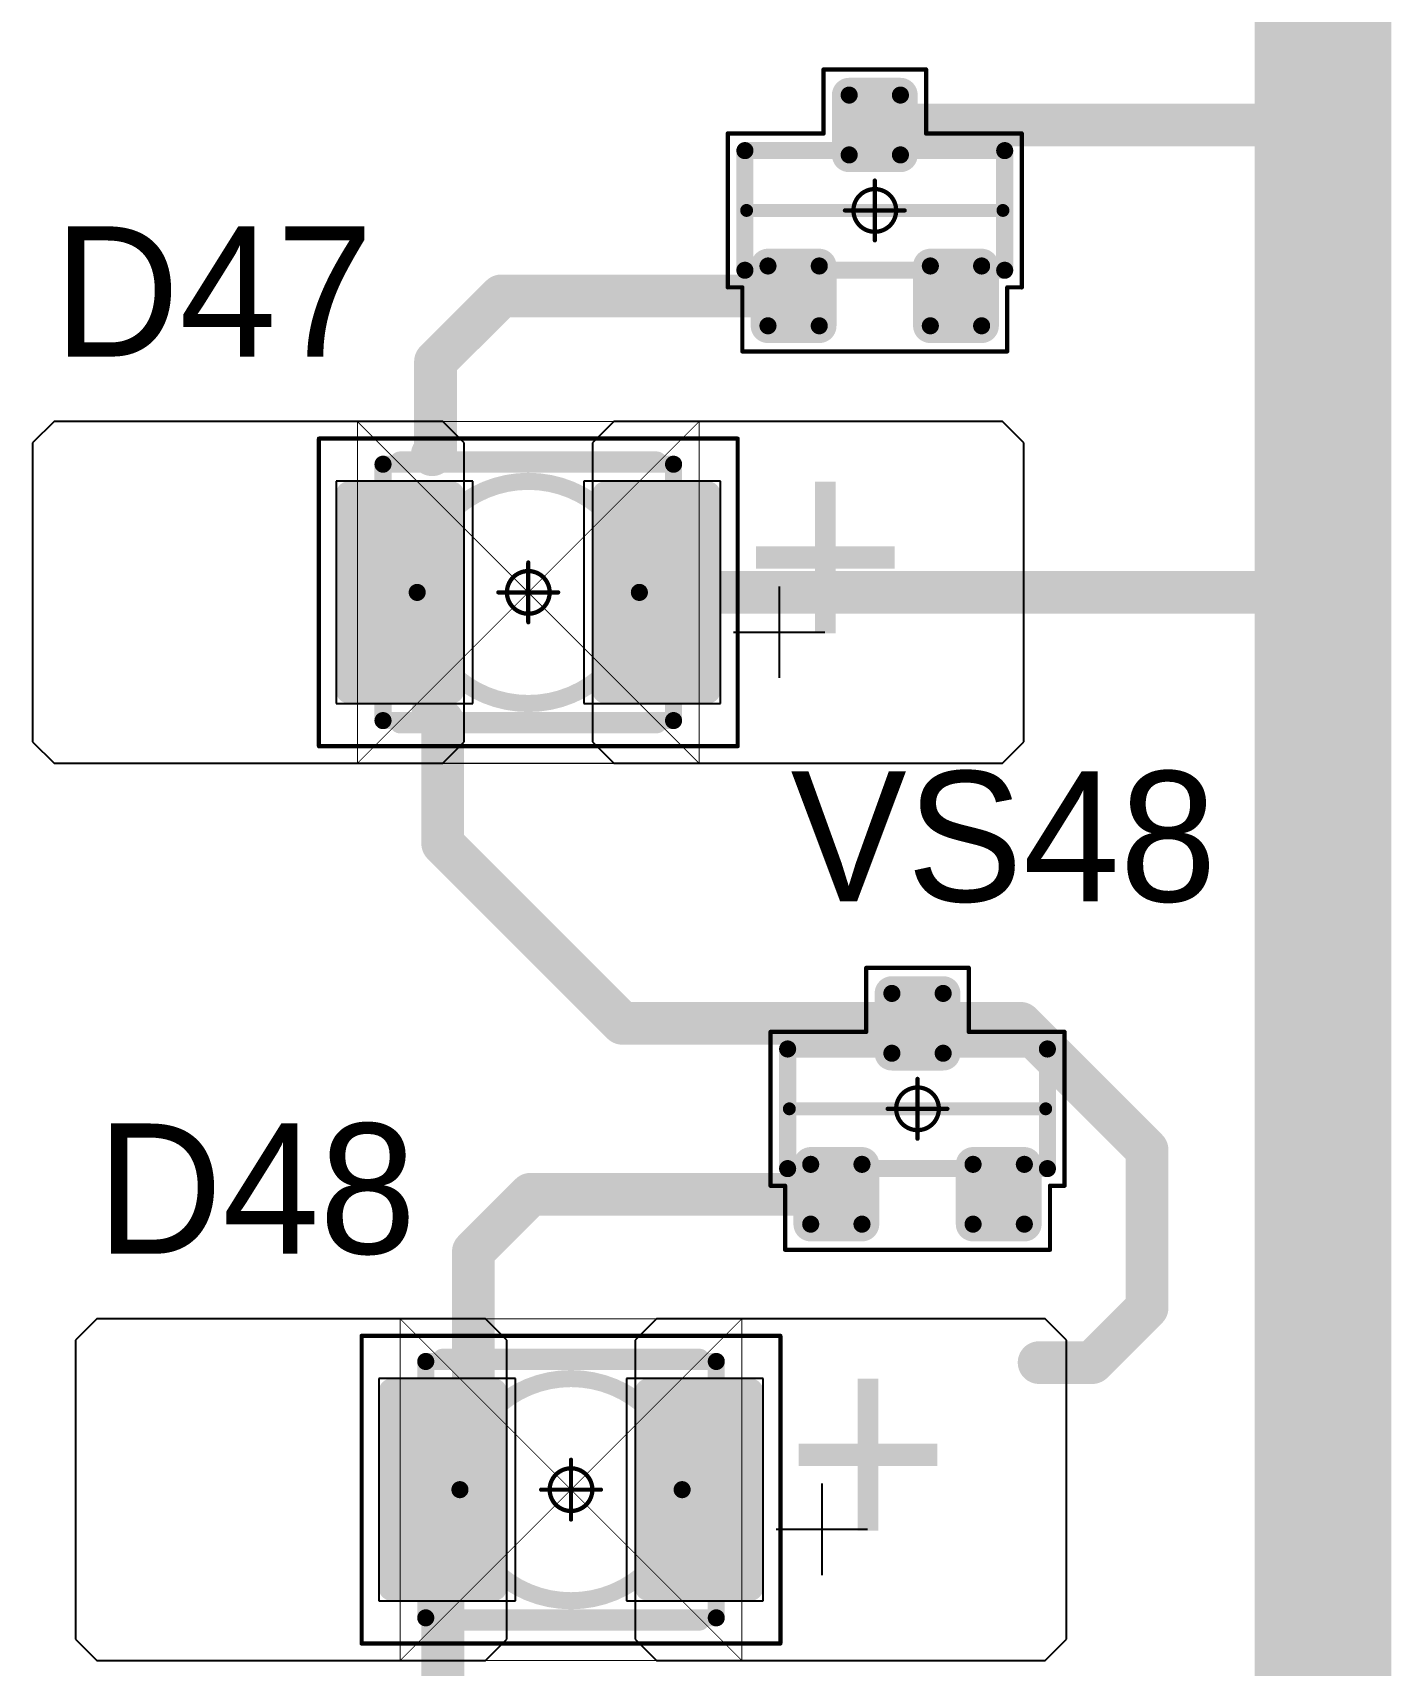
# Model space of a CAD drawing. Header units: millimetres. Extents: x 0 to 1769, y 431 to 1001.
# Drawn here: x 1520.64 to 1536.54, y 525.47 to 544.58 of the extents above; entities that cross this region are included whole.
import ezdxf

# ---------------------------------------------------------------- set-up
doc = ezdxf.new("R2010")
doc.units = ezdxf.units.MM
for name, color, linetype in [('Mechanical13', 56, 'Continuous'), ('Mechanical15', 56, 'Continuous'), ('Mechanical9', 56, 'Continuous'), ('TopLayer', 1, 'Continuous'), ('TopOverlay', 2, 'Continuous'), ('TopPaste', 8, 'Continuous'), ('TopSolder', 216, 'Continuous')]:
    doc.layers.add(name, color=color, linetype=linetype)

# ---------------------------------------------------------------- blocks, each defined once
blk = doc.blocks.new('SOT23_91')
at = {"layer": 'Mechanical13', "const_width": 0.2}
for points in [[(-0.7, 1.52), (-0.7, -1.52)], [(-0.7, 1.52), (0.7, 1.52)], [(0.7, 1.52), (0.7, -1.52)], [(-0.7, -1.52), (0.7, -1.52)]]:
    blk.add_lwpolyline(points, dxfattribs=at)
at = {"layer": 'Mechanical13', "const_width": 0.1}
for points in [[(-0.75, 1.52, 1), (-0.65, 1.52, 1)], [(-0.75, 1.52, 1), (-0.65, 1.52, 1)], [(0.65, 1.52, 1), (0.75, 1.52, 1)], [(0.65, 1.52, 1), (0.75, 1.52, 1)], [(-0.75, -1.52, 1), (-0.65, -1.52, 1)], [(-0.75, -1.52, 1), (-0.65, -1.52, 1)], [(0.65, -1.52, 1), (0.75, -1.52, 1)], [(0.65, -1.52, 1), (0.75, -1.52, 1)]]:
    blk.add_lwpolyline(points, format="xyb", close=True, dxfattribs=at)
at = {"layer": 'Mechanical15', "const_width": 0.05}
for points in [[(-0.9, 1.72), (0.9, 1.72)], [(-0.9, 1.72), (-0.9, 1.55)], [(0.9, 1.72), (0.9, 0.6)], [(-1.65, 1.55), (-0.9, 1.55)], [(-1.65, 1.55), (-1.65, -1.55)], [(0.9, 0.6), (1.65, 0.6)], [(1.65, 0.6), (1.65, -0.6)], [(0, 0.35), (0, -0.35)], [(-0.35, 0), (0.35, 0)], [(0.9, -0.6), (0.9, -1.72)], [(0.9, -0.6), (1.65, -0.6)], [(-1.65, -1.55), (-0.9, -1.55)], [(-0.9, -1.55), (-0.9, -1.72)], [(-0.9, -1.72), (0.9, -1.72)]]:
    blk.add_lwpolyline(points, dxfattribs=at)
at = {"layer": 'Mechanical15'}
for points, const_width in [([(-0.913, 1.72, 1), (-0.888, 1.72, 1)], 0.025), ([(-0.913, 1.72, 1), (-0.888, 1.72, 1)], 0.025), ([(0.888, 1.72, 1), (0.913, 1.72, 1)], 0.025), ([(0.888, 1.72, 1), (0.913, 1.72, 1)], 0.025), ([(-1.662, 1.55, 1), (-1.637, 1.55, 1)], 0.025), ([(-1.662, 1.55, 1), (-1.637, 1.55, 1)], 0.025), ([(-0.913, 1.55, 1), (-0.888, 1.55, 1)], 0.025), ([(-0.913, 1.55, 1), (-0.888, 1.55, 1)], 0.025), ([(0.888, 0.6, 1), (0.913, 0.6, 1)], 0.025), ([(0.888, 0.6, 1), (0.913, 0.6, 1)], 0.025), ([(1.637, 0.6, 1), (1.662, 0.6, 1)], 0.025), ([(1.637, 0.6, 1), (1.662, 0.6, 1)], 0.025), ([(0.25, 0, 1), (-0.25, 0, 1)], 0.05), ([(-0.012, 0.35, 1), (0.012, 0.35, 1)], 0.025), ([(-0.362, 0, 1), (-0.337, 0, 1)], 0.025), ([(-0.262, 0, 1), (-0.238, 0, 1)], 0.025), ([(0.238, 0, 1), (0.262, 0, 1)], 0.025), ([(0.337, 0, 1), (0.362, 0, 1)], 0.025), ([(-0.012, -0.35, 1), (0.012, -0.35, 1)], 0.025), ([(0.888, -0.6, 1), (0.913, -0.6, 1)], 0.025), ([(0.888, -0.6, 1), (0.913, -0.6, 1)], 0.025), ([(1.637, -0.6, 1), (1.662, -0.6, 1)], 0.025), ([(1.637, -0.6, 1), (1.662, -0.6, 1)], 0.025), ([(-1.662, -1.55, 1), (-1.637, -1.55, 1)], 0.025), ([(-1.662, -1.55, 1), (-1.637, -1.55, 1)], 0.025), ([(-0.913, -1.55, 1), (-0.888, -1.55, 1)], 0.025), ([(-0.913, -1.55, 1), (-0.888, -1.55, 1)], 0.025), ([(-0.913, -1.72, 1), (-0.888, -1.72, 1)], 0.025), ([(-0.913, -1.72, 1), (-0.888, -1.72, 1)], 0.025), ([(0.888, -1.72, 1), (0.913, -1.72, 1)], 0.025), ([(0.888, -1.72, 1), (0.913, -1.72, 1)], 0.025)]:
    blk.add_lwpolyline(points, format="xyb", close=True, dxfattribs=dict(at, const_width=const_width))
at = {"layer": 'TopLayer', "const_width": 0.1}
for points in [[(-1.4, 1.25, 1), (-1.3, 1.25, 1)], [(-0.7, 1.25, 1), (-0.6, 1.25, 1)], [(-1.4, 0.65, 1), (-1.3, 0.65, 1)], [(-0.7, 0.65, 1), (-0.6, 0.65, 1)], [(0.6, 0.3, 1), (0.7, 0.3, 1)], [(1.3, 0.3, 1), (1.4, 0.3, 1)], [(0.6, -0.3, 1), (0.7, -0.3, 1)], [(1.3, -0.3, 1), (1.4, -0.3, 1)], [(-1.4, -0.65, 1), (-1.3, -0.65, 1)], [(-0.7, -0.65, 1), (-0.6, -0.65, 1)], [(-1.4, -1.25, 1), (-1.3, -1.25, 1)], [(-0.7, -1.25, 1), (-0.6, -1.25, 1)]]:
    blk.add_lwpolyline(points, format="xyb", close=True, dxfattribs=at)
at = {"layer": 'TopLayer'}
for points in [[(-1.35, 1.35), (-1.35, 0.55), (-0.65, 1.35), (-0.65, 0.55)], [(-1.45, 1.25), (-1.45, 0.65), (-0.55, 1.25), (-0.55, 0.65)], [(0.65, 0.4), (0.65, -0.4), (1.35, 0.4), (1.35, -0.4)], [(0.55, 0.3), (0.55, -0.3), (1.45, 0.3), (1.45, -0.3)], [(-1.35, -0.55), (-1.35, -1.35), (-0.65, -0.55), (-0.65, -1.35)], [(-1.45, -0.65), (-1.45, -1.25), (-0.55, -0.65), (-0.55, -1.25)]]:
    blk.add_solid(points, dxfattribs=at)
at = {"layer": 'TopOverlay', "const_width": 0.15}
blk.add_lwpolyline([(0, 1.5), (0, -1.5)], dxfattribs=at)
at = {"layer": 'TopOverlay', "const_width": 0.075}
for points in [[(-0.038, 1.5, 1), (0.038, 1.5, 1)], [(-0.038, -1.5, 1), (0.038, -1.5, 1)]]:
    blk.add_lwpolyline(points, format="xyb", close=True, dxfattribs=at)
at = {"layer": 'TopPaste', "const_width": 0.075}
for points in [[(-1.387, 1.25, 1), (-1.313, 1.25, 1)], [(-0.687, 1.25, 1), (-0.613, 1.25, 1)], [(-1.387, 0.65, 1), (-1.313, 0.65, 1)], [(-0.687, 0.65, 1), (-0.613, 0.65, 1)], [(0.613, 0.3, 1), (0.687, 0.3, 1)], [(1.313, 0.3, 1), (1.387, 0.3, 1)], [(0.613, -0.3, 1), (0.687, -0.3, 1)], [(1.313, -0.3, 1), (1.387, -0.3, 1)], [(-1.387, -0.65, 1), (-1.313, -0.65, 1)], [(-0.687, -0.65, 1), (-0.613, -0.65, 1)], [(-1.387, -1.25, 1), (-1.313, -1.25, 1)], [(-0.687, -1.25, 1), (-0.613, -1.25, 1)]]:
    blk.add_lwpolyline(points, format="xyb", close=True, dxfattribs=at)
at = {"layer": 'TopPaste'}
for points in [[(-1.425, 1.25), (-1.425, 0.65), (-0.575, 1.25), (-0.575, 0.65)], [(-1.35, 1.325), (-1.35, 0.575), (-0.65, 1.325), (-0.65, 0.575)], [(0.575, 0.3), (0.575, -0.3), (1.425, 0.3), (1.425, -0.3)], [(0.65, 0.375), (0.65, -0.375), (1.35, 0.375), (1.35, -0.375)], [(-1.425, -0.65), (-1.425, -1.25), (-0.575, -0.65), (-0.575, -1.25)], [(-1.35, -0.575), (-1.35, -1.325), (-0.65, -0.575), (-0.65, -1.325)]]:
    blk.add_solid(points, dxfattribs=at)
at = {"layer": 'TopSolder', "const_width": 0.202}
for points in [[(-1.451, 1.25, 1), (-1.249, 1.25, 1)], [(-0.751, 1.25, 1), (-0.549, 1.25, 1)], [(-1.451, 0.65, 1), (-1.249, 0.65, 1)], [(-0.751, 0.65, 1), (-0.549, 0.65, 1)], [(0.549, 0.3, 1), (0.751, 0.3, 1)], [(1.249, 0.3, 1), (1.451, 0.3, 1)], [(0.549, -0.3, 1), (0.751, -0.3, 1)], [(1.249, -0.3, 1), (1.451, -0.3, 1)], [(-1.451, -0.65, 1), (-1.249, -0.65, 1)], [(-0.751, -0.65, 1), (-0.549, -0.65, 1)], [(-1.451, -1.25, 1), (-1.249, -1.25, 1)], [(-0.751, -1.25, 1), (-0.549, -1.25, 1)]]:
    blk.add_lwpolyline(points, format="xyb", close=True, dxfattribs=at)
at = {"layer": 'TopSolder'}
for points in [[(-1.35, 1.452), (-1.35, 0.448), (-0.65, 1.452), (-0.65, 0.448)], [(-1.552, 1.25), (-1.552, 0.65), (-0.448, 1.25), (-0.448, 0.65)], [(0.65, 0.502), (0.65, -0.502), (1.35, 0.502), (1.35, -0.502)], [(0.448, 0.3), (0.448, -0.3), (1.552, 0.3), (1.552, -0.3)], [(-1.35, -0.448), (-1.35, -1.452), (-0.65, -0.448), (-0.65, -1.452)], [(-1.552, -0.65), (-1.552, -1.25), (-0.448, -0.65), (-0.448, -1.25)]]:
    blk.add_solid(points, dxfattribs=at)
blk = doc.blocks.new('SOT23_92')
at = {"layer": 'Mechanical13', "const_width": 0.2}
for points in [[(-0.7, 1.52), (-0.7, -1.52)], [(-0.7, 1.52), (0.7, 1.52)], [(0.7, 1.52), (0.7, -1.52)], [(-0.7, -1.52), (0.7, -1.52)]]:
    blk.add_lwpolyline(points, dxfattribs=at)
at = {"layer": 'Mechanical13', "const_width": 0.1}
for points in [[(-0.75, 1.52, 1), (-0.65, 1.52, 1)], [(-0.75, 1.52, 1), (-0.65, 1.52, 1)], [(0.65, 1.52, 1), (0.75, 1.52, 1)], [(0.65, 1.52, 1), (0.75, 1.52, 1)], [(-0.75, -1.52, 1), (-0.65, -1.52, 1)], [(-0.75, -1.52, 1), (-0.65, -1.52, 1)], [(0.65, -1.52, 1), (0.75, -1.52, 1)], [(0.65, -1.52, 1), (0.75, -1.52, 1)]]:
    blk.add_lwpolyline(points, format="xyb", close=True, dxfattribs=at)
at = {"layer": 'Mechanical15', "const_width": 0.05}
for points in [[(-0.9, 1.72), (0.9, 1.72)], [(-0.9, 1.72), (-0.9, 1.55)], [(0.9, 1.72), (0.9, 0.6)], [(-1.65, 1.55), (-0.9, 1.55)], [(-1.65, 1.55), (-1.65, -1.55)], [(0.9, 0.6), (1.65, 0.6)], [(1.65, 0.6), (1.65, -0.6)], [(0, 0.35), (0, -0.35)], [(-0.35, 0), (0.35, 0)], [(0.9, -0.6), (0.9, -1.72)], [(0.9, -0.6), (1.65, -0.6)], [(-1.65, -1.55), (-0.9, -1.55)], [(-0.9, -1.55), (-0.9, -1.72)], [(-0.9, -1.72), (0.9, -1.72)]]:
    blk.add_lwpolyline(points, dxfattribs=at)
at = {"layer": 'Mechanical15'}
for points, const_width in [([(-0.913, 1.72, 1), (-0.888, 1.72, 1)], 0.025), ([(-0.913, 1.72, 1), (-0.888, 1.72, 1)], 0.025), ([(0.888, 1.72, 1), (0.913, 1.72, 1)], 0.025), ([(0.888, 1.72, 1), (0.913, 1.72, 1)], 0.025), ([(-1.662, 1.55, 1), (-1.637, 1.55, 1)], 0.025), ([(-1.662, 1.55, 1), (-1.637, 1.55, 1)], 0.025), ([(-0.913, 1.55, 1), (-0.888, 1.55, 1)], 0.025), ([(-0.913, 1.55, 1), (-0.888, 1.55, 1)], 0.025), ([(0.888, 0.6, 1), (0.913, 0.6, 1)], 0.025), ([(0.888, 0.6, 1), (0.913, 0.6, 1)], 0.025), ([(1.637, 0.6, 1), (1.662, 0.6, 1)], 0.025), ([(1.637, 0.6, 1), (1.662, 0.6, 1)], 0.025), ([(0.25, 0, 1), (-0.25, 0, 1)], 0.05), ([(-0.012, 0.35, 1), (0.012, 0.35, 1)], 0.025), ([(-0.362, 0, 1), (-0.337, 0, 1)], 0.025), ([(-0.262, 0, 1), (-0.238, 0, 1)], 0.025), ([(0.238, 0, 1), (0.262, 0, 1)], 0.025), ([(0.337, 0, 1), (0.362, 0, 1)], 0.025), ([(-0.012, -0.35, 1), (0.012, -0.35, 1)], 0.025), ([(0.888, -0.6, 1), (0.913, -0.6, 1)], 0.025), ([(0.888, -0.6, 1), (0.913, -0.6, 1)], 0.025), ([(1.637, -0.6, 1), (1.662, -0.6, 1)], 0.025), ([(1.637, -0.6, 1), (1.662, -0.6, 1)], 0.025), ([(-1.662, -1.55, 1), (-1.637, -1.55, 1)], 0.025), ([(-1.662, -1.55, 1), (-1.637, -1.55, 1)], 0.025), ([(-0.913, -1.55, 1), (-0.888, -1.55, 1)], 0.025), ([(-0.913, -1.55, 1), (-0.888, -1.55, 1)], 0.025), ([(-0.913, -1.72, 1), (-0.888, -1.72, 1)], 0.025), ([(-0.913, -1.72, 1), (-0.888, -1.72, 1)], 0.025), ([(0.888, -1.72, 1), (0.913, -1.72, 1)], 0.025), ([(0.888, -1.72, 1), (0.913, -1.72, 1)], 0.025)]:
    blk.add_lwpolyline(points, format="xyb", close=True, dxfattribs=dict(at, const_width=const_width))
at = {"layer": 'TopLayer', "const_width": 0.1}
for points in [[(-1.4, 1.25, 1), (-1.3, 1.25, 1)], [(-0.7, 1.25, 1), (-0.6, 1.25, 1)], [(-1.4, 0.65, 1), (-1.3, 0.65, 1)], [(-0.7, 0.65, 1), (-0.6, 0.65, 1)], [(0.6, 0.3, 1), (0.7, 0.3, 1)], [(1.3, 0.3, 1), (1.4, 0.3, 1)], [(0.6, -0.3, 1), (0.7, -0.3, 1)], [(1.3, -0.3, 1), (1.4, -0.3, 1)], [(-1.4, -0.65, 1), (-1.3, -0.65, 1)], [(-0.7, -0.65, 1), (-0.6, -0.65, 1)], [(-1.4, -1.25, 1), (-1.3, -1.25, 1)], [(-0.7, -1.25, 1), (-0.6, -1.25, 1)]]:
    blk.add_lwpolyline(points, format="xyb", close=True, dxfattribs=at)
at = {"layer": 'TopLayer'}
for points in [[(-1.35, 1.35), (-1.35, 0.55), (-0.65, 1.35), (-0.65, 0.55)], [(-1.45, 1.25), (-1.45, 0.65), (-0.55, 1.25), (-0.55, 0.65)], [(0.65, 0.4), (0.65, -0.4), (1.35, 0.4), (1.35, -0.4)], [(0.55, 0.3), (0.55, -0.3), (1.45, 0.3), (1.45, -0.3)], [(-1.35, -0.55), (-1.35, -1.35), (-0.65, -0.55), (-0.65, -1.35)], [(-1.45, -0.65), (-1.45, -1.25), (-0.55, -0.65), (-0.55, -1.25)]]:
    blk.add_solid(points, dxfattribs=at)
at = {"layer": 'TopOverlay', "const_width": 0.15}
blk.add_lwpolyline([(0, 1.5), (0, -1.5)], dxfattribs=at)
at = {"layer": 'TopOverlay', "const_width": 0.075}
for points in [[(-0.038, 1.5, 1), (0.038, 1.5, 1)], [(-0.038, -1.5, 1), (0.038, -1.5, 1)]]:
    blk.add_lwpolyline(points, format="xyb", close=True, dxfattribs=at)
at = {"layer": 'TopPaste', "const_width": 0.075}
for points in [[(-1.387, 1.25, 1), (-1.313, 1.25, 1)], [(-0.687, 1.25, 1), (-0.613, 1.25, 1)], [(-1.387, 0.65, 1), (-1.313, 0.65, 1)], [(-0.687, 0.65, 1), (-0.613, 0.65, 1)], [(0.613, 0.3, 1), (0.687, 0.3, 1)], [(1.313, 0.3, 1), (1.387, 0.3, 1)], [(0.613, -0.3, 1), (0.687, -0.3, 1)], [(1.313, -0.3, 1), (1.387, -0.3, 1)], [(-1.387, -0.65, 1), (-1.313, -0.65, 1)], [(-0.687, -0.65, 1), (-0.613, -0.65, 1)], [(-1.387, -1.25, 1), (-1.313, -1.25, 1)], [(-0.687, -1.25, 1), (-0.613, -1.25, 1)]]:
    blk.add_lwpolyline(points, format="xyb", close=True, dxfattribs=at)
at = {"layer": 'TopPaste'}
for points in [[(-1.425, 1.25), (-1.425, 0.65), (-0.575, 1.25), (-0.575, 0.65)], [(-1.35, 1.325), (-1.35, 0.575), (-0.65, 1.325), (-0.65, 0.575)], [(0.575, 0.3), (0.575, -0.3), (1.425, 0.3), (1.425, -0.3)], [(0.65, 0.375), (0.65, -0.375), (1.35, 0.375), (1.35, -0.375)], [(-1.425, -0.65), (-1.425, -1.25), (-0.575, -0.65), (-0.575, -1.25)], [(-1.35, -0.575), (-1.35, -1.325), (-0.65, -0.575), (-0.65, -1.325)]]:
    blk.add_solid(points, dxfattribs=at)
at = {"layer": 'TopSolder', "const_width": 0.202}
for points in [[(-1.451, 1.25, 1), (-1.249, 1.25, 1)], [(-0.751, 1.25, 1), (-0.549, 1.25, 1)], [(-1.451, 0.65, 1), (-1.249, 0.65, 1)], [(-0.751, 0.65, 1), (-0.549, 0.65, 1)], [(0.549, 0.3, 1), (0.751, 0.3, 1)], [(1.249, 0.3, 1), (1.451, 0.3, 1)], [(0.549, -0.3, 1), (0.751, -0.3, 1)], [(1.249, -0.3, 1), (1.451, -0.3, 1)], [(-1.451, -0.65, 1), (-1.249, -0.65, 1)], [(-0.751, -0.65, 1), (-0.549, -0.65, 1)], [(-1.451, -1.25, 1), (-1.249, -1.25, 1)], [(-0.751, -1.25, 1), (-0.549, -1.25, 1)]]:
    blk.add_lwpolyline(points, format="xyb", close=True, dxfattribs=at)
at = {"layer": 'TopSolder'}
for points in [[(-1.35, 1.452), (-1.35, 0.448), (-0.65, 1.452), (-0.65, 0.448)], [(-1.552, 1.25), (-1.552, 0.65), (-0.448, 1.25), (-0.448, 0.65)], [(0.65, 0.502), (0.65, -0.502), (1.35, 0.502), (1.35, -0.502)], [(0.448, 0.3), (0.448, -0.3), (1.552, 0.3), (1.552, -0.3)], [(-1.35, -0.448), (-1.35, -1.452), (-0.65, -0.448), (-0.65, -1.452)], [(-1.552, -0.65), (-1.552, -1.25), (-0.448, -0.65), (-0.448, -1.25)]]:
    blk.add_solid(points, dxfattribs=at)
blk = doc.blocks.new('T66G_279')
at = {"layer": 'Mechanical13'}
for p, q in [((2.936, 0.071), (2.936, -1)), ((2.4, -0.464), (3.471, -0.464))]:
    blk.add_line(p, q, dxfattribs=at)
at = {"layer": 'Mechanical13', "const_width": 0.2}
for points in [[(-1.7, 1.5), (1.7, 1.5)], [(-1.7, -1.5), (-1.7, 1.5)], [(1.7, -1.5), (1.7, 1.5)], [(-1.7, -1.5), (1.7, -1.5)]]:
    blk.add_lwpolyline(points, dxfattribs=at)
at = {"layer": 'Mechanical13'}
for points, const_width in [([(-1.75, 1.5, 1), (-1.65, 1.5, 1)], 0.1), ([(-1.75, 1.5, 1), (-1.65, 1.5, 1)], 0.1), ([(1.65, 1.5, 1), (1.75, 1.5, 1)], 0.1), ([(1.65, 1.5, 1), (1.75, 1.5, 1)], 0.1), ([(1.3, 0, 1), (-1.3, 0, 1)], 0.2), ([(-1.35, 0, 1), (-1.25, 0, 1)], 0.1), ([(1.25, 0, 1), (1.35, 0, 1)], 0.1), ([(-1.75, -1.5, 1), (-1.65, -1.5, 1)], 0.1), ([(-1.75, -1.5, 1), (-1.65, -1.5, 1)], 0.1), ([(1.65, -1.5, 1), (1.75, -1.5, 1)], 0.1), ([(1.65, -1.5, 1), (1.75, -1.5, 1)], 0.1)]:
    blk.add_lwpolyline(points, format="xyb", close=True, dxfattribs=dict(at, const_width=const_width))
at = {"layer": 'Mechanical15', "const_width": 0.05}
for points in [[(-2.45, -1.8), (-2.45, 1.8)], [(-2.45, 1.8), (2.45, 1.8)], [(2.45, -1.8), (2.45, 1.8)], [(0, -0.35), (0, 0.35)], [(-0.35, 0), (0.35, 0)], [(-2.45, -1.8), (2.45, -1.8)]]:
    blk.add_lwpolyline(points, dxfattribs=at)
at = {"layer": 'Mechanical15'}
for points, const_width in [([(-2.462, 1.8, 1), (-2.438, 1.8, 1)], 0.025), ([(-2.462, 1.8, 1), (-2.438, 1.8, 1)], 0.025), ([(2.438, 1.8, 1), (2.462, 1.8, 1)], 0.025), ([(2.438, 1.8, 1), (2.462, 1.8, 1)], 0.025), ([(0.25, 0, 1), (-0.25, 0, 1)], 0.05), ([(-0.012, 0.35, 1), (0.012, 0.35, 1)], 0.025), ([(-0.362, 0, 1), (-0.337, 0, 1)], 0.025), ([(-0.262, 0, 1), (-0.238, 0, 1)], 0.025), ([(0.238, 0, 1), (0.262, 0, 1)], 0.025), ([(0.337, 0, 1), (0.362, 0, 1)], 0.025), ([(-0.012, -0.35, 1), (0.012, -0.35, 1)], 0.025), ([(-2.462, -1.8, 1), (-2.438, -1.8, 1)], 0.025), ([(-2.462, -1.8, 1), (-2.438, -1.8, 1)], 0.025), ([(2.438, -1.8, 1), (2.462, -1.8, 1)], 0.025), ([(2.438, -1.8, 1), (2.462, -1.8, 1)], 0.025)]:
    blk.add_lwpolyline(points, format="xyb", close=True, dxfattribs=dict(at, const_width=const_width))
at = {"layer": 'TopLayer'}
for p, q in [((-5.55, 2), (-5.8, 1.75)), ((-1, 2), (-5.55, 2)), ((-0.75, 1.75), (-1, 2)), ((1, 2), (0.75, 1.75)), ((5.55, 2), (1, 2)), ((5.8, 1.75), (5.55, 2)), ((-5.8, 1.75), (-5.8, -1.75)), ((-0.75, -1.75), (-0.75, 1.75)), ((0.75, 1.75), (0.75, -1.75)), ((5.8, -1.75), (5.8, 1.75)), ((-5.8, -1.75), (-5.55, -2)), ((-1, -2), (-0.75, -1.75)), ((0.75, -1.75), (1, -2)), ((5.55, -2), (5.8, -1.75)), ((-5.55, -2), (-1, -2)), ((1, -2), (5.55, -2))]:
    blk.add_line(p, q, dxfattribs=at)
at = {"layer": 'TopLayer', "const_width": 0.15}
for points in [[(-2.175, 1.15, 1), (-2.025, 1.15, 1)], [(-0.975, 1.15, 1), (-0.825, 1.15, 1)], [(0.825, 1.15, 1), (0.975, 1.15, 1)], [(2.025, 1.15, 1), (2.175, 1.15, 1)], [(-2.175, -1.15, 1), (-2.025, -1.15, 1)], [(-0.975, -1.15, 1), (-0.825, -1.15, 1)], [(0.825, -1.15, 1), (0.975, -1.15, 1)], [(2.025, -1.15, 1), (2.175, -1.15, 1)]]:
    blk.add_lwpolyline(points, format="xyb", close=True, dxfattribs=at)
at = {"layer": 'TopLayer'}
for points in [[(-0.75, 1.15), (-2.25, 1.15), (-0.75, -1.15), (-2.25, -1.15)], [(-0.9, 1.3), (-2.1, 1.3), (-0.9, -1.3), (-2.1, -1.3)], [(2.25, 1.15), (0.75, 1.15), (2.25, -1.15), (0.75, -1.15)], [(2.1, 1.3), (0.9, 1.3), (2.1, -1.3), (0.9, -1.3)]]:
    blk.add_solid(points, dxfattribs=at)
at = {"layer": 'TopOverlay', "const_width": 0.25}
for points in [[(-1.5, 1.525), (1.5, 1.525)], [(-1.5, -1.525), (1.5, -1.525)]]:
    blk.add_lwpolyline(points, dxfattribs=at)
at = {"layer": 'TopOverlay', "const_width": 0.125}
for points in [[(-1.562, 1.525, 1), (-1.438, 1.525, 1)], [(1.438, 1.525, 1), (1.562, 1.525, 1)], [(-1.562, -1.525, 1), (-1.438, -1.525, 1)], [(1.438, -1.525, 1), (1.562, -1.525, 1)]]:
    blk.add_lwpolyline(points, format="xyb", close=True, dxfattribs=at)
at = {"layer": 'TopPaste', "const_width": 0.125}
for points in [[(-2.163, 1.15, 1), (-2.038, 1.15, 1)], [(-0.963, 1.15, 1), (-0.838, 1.15, 1)], [(0.838, 1.15, 1), (0.963, 1.15, 1)], [(2.038, 1.15, 1), (2.163, 1.15, 1)], [(-2.163, -1.15, 1), (-2.038, -1.15, 1)], [(-0.963, -1.15, 1), (-0.838, -1.15, 1)], [(0.838, -1.15, 1), (0.963, -1.15, 1)], [(2.038, -1.15, 1), (2.163, -1.15, 1)]]:
    blk.add_lwpolyline(points, format="xyb", close=True, dxfattribs=at)
at = {"layer": 'TopPaste'}
for points in [[(-0.775, 1.15), (-2.225, 1.15), (-0.775, -1.15), (-2.225, -1.15)], [(-0.9, 1.275), (-2.1, 1.275), (-0.9, -1.275), (-2.1, -1.275)], [(2.225, 1.15), (0.775, 1.15), (2.225, -1.15), (0.775, -1.15)], [(2.1, 1.275), (0.9, 1.275), (2.1, -1.275), (0.9, -1.275)]]:
    blk.add_solid(points, dxfattribs=at)
at = {"layer": 'TopSolder'}
for p, q in [((-2.25, 1.3), (-2.25, -1.3)), ((-0.65, 1.3), (-2.25, 1.3)), ((-0.65, -1.3), (-0.65, 1.3)), ((0.65, 1.3), (0.65, -1.3)), ((2.25, 1.3), (0.65, 1.3)), ((2.25, -1.3), (2.25, 1.3)), ((-2.25, -1.3), (-0.65, -1.3)), ((0.65, -1.3), (2.25, -1.3))]:
    blk.add_line(p, q, dxfattribs=at)
at = {"layer": 'TopOverlay'}
blk.add_text('+', height=2.5, dxfattribs=at).set_placement((2.5, -0.8))
blk = doc.blocks.new('T66G_280')
at = {"layer": 'Mechanical13'}
for p, q in [((2.936, 0.071), (2.936, -1)), ((2.4, -0.464), (3.471, -0.464))]:
    blk.add_line(p, q, dxfattribs=at)
at = {"layer": 'Mechanical13', "const_width": 0.2}
for points in [[(-1.7, 1.5), (1.7, 1.5)], [(-1.7, -1.5), (-1.7, 1.5)], [(1.7, -1.5), (1.7, 1.5)], [(-1.7, -1.5), (1.7, -1.5)]]:
    blk.add_lwpolyline(points, dxfattribs=at)
at = {"layer": 'Mechanical13'}
for points, const_width in [([(-1.75, 1.5, 1), (-1.65, 1.5, 1)], 0.1), ([(-1.75, 1.5, 1), (-1.65, 1.5, 1)], 0.1), ([(1.65, 1.5, 1), (1.75, 1.5, 1)], 0.1), ([(1.65, 1.5, 1), (1.75, 1.5, 1)], 0.1), ([(1.3, 0, 1), (-1.3, 0, 1)], 0.2), ([(-1.35, 0, 1), (-1.25, 0, 1)], 0.1), ([(1.25, 0, 1), (1.35, 0, 1)], 0.1), ([(-1.75, -1.5, 1), (-1.65, -1.5, 1)], 0.1), ([(-1.75, -1.5, 1), (-1.65, -1.5, 1)], 0.1), ([(1.65, -1.5, 1), (1.75, -1.5, 1)], 0.1), ([(1.65, -1.5, 1), (1.75, -1.5, 1)], 0.1)]:
    blk.add_lwpolyline(points, format="xyb", close=True, dxfattribs=dict(at, const_width=const_width))
at = {"layer": 'Mechanical15', "const_width": 0.05}
for points in [[(-2.45, -1.8), (-2.45, 1.8)], [(-2.45, 1.8), (2.45, 1.8)], [(2.45, -1.8), (2.45, 1.8)], [(0, -0.35), (0, 0.35)], [(-0.35, 0), (0.35, 0)], [(-2.45, -1.8), (2.45, -1.8)]]:
    blk.add_lwpolyline(points, dxfattribs=at)
at = {"layer": 'Mechanical15'}
for points, const_width in [([(-2.462, 1.8, 1), (-2.438, 1.8, 1)], 0.025), ([(-2.462, 1.8, 1), (-2.438, 1.8, 1)], 0.025), ([(2.438, 1.8, 1), (2.462, 1.8, 1)], 0.025), ([(2.438, 1.8, 1), (2.462, 1.8, 1)], 0.025), ([(0.25, 0, 1), (-0.25, 0, 1)], 0.05), ([(-0.012, 0.35, 1), (0.012, 0.35, 1)], 0.025), ([(-0.362, 0, 1), (-0.337, 0, 1)], 0.025), ([(-0.262, 0, 1), (-0.238, 0, 1)], 0.025), ([(0.238, 0, 1), (0.262, 0, 1)], 0.025), ([(0.337, 0, 1), (0.362, 0, 1)], 0.025), ([(-0.012, -0.35, 1), (0.012, -0.35, 1)], 0.025), ([(-2.462, -1.8, 1), (-2.438, -1.8, 1)], 0.025), ([(-2.462, -1.8, 1), (-2.438, -1.8, 1)], 0.025), ([(2.438, -1.8, 1), (2.462, -1.8, 1)], 0.025), ([(2.438, -1.8, 1), (2.462, -1.8, 1)], 0.025)]:
    blk.add_lwpolyline(points, format="xyb", close=True, dxfattribs=dict(at, const_width=const_width))
at = {"layer": 'TopLayer'}
for p, q in [((-5.55, 2), (-5.8, 1.75)), ((-1, 2), (-5.55, 2)), ((-0.75, 1.75), (-1, 2)), ((1, 2), (0.75, 1.75)), ((5.55, 2), (1, 2)), ((5.8, 1.75), (5.55, 2)), ((-5.8, 1.75), (-5.8, -1.75)), ((-0.75, -1.75), (-0.75, 1.75)), ((0.75, 1.75), (0.75, -1.75)), ((5.8, -1.75), (5.8, 1.75)), ((-5.8, -1.75), (-5.55, -2)), ((-1, -2), (-0.75, -1.75)), ((0.75, -1.75), (1, -2)), ((5.55, -2), (5.8, -1.75)), ((-5.55, -2), (-1, -2)), ((1, -2), (5.55, -2))]:
    blk.add_line(p, q, dxfattribs=at)
at = {"layer": 'TopLayer', "const_width": 0.15}
for points in [[(-2.175, 1.15, 1), (-2.025, 1.15, 1)], [(-0.975, 1.15, 1), (-0.825, 1.15, 1)], [(0.825, 1.15, 1), (0.975, 1.15, 1)], [(2.025, 1.15, 1), (2.175, 1.15, 1)], [(-2.175, -1.15, 1), (-2.025, -1.15, 1)], [(-0.975, -1.15, 1), (-0.825, -1.15, 1)], [(0.825, -1.15, 1), (0.975, -1.15, 1)], [(2.025, -1.15, 1), (2.175, -1.15, 1)]]:
    blk.add_lwpolyline(points, format="xyb", close=True, dxfattribs=at)
at = {"layer": 'TopLayer'}
for points in [[(-0.75, 1.15), (-2.25, 1.15), (-0.75, -1.15), (-2.25, -1.15)], [(-0.9, 1.3), (-2.1, 1.3), (-0.9, -1.3), (-2.1, -1.3)], [(2.25, 1.15), (0.75, 1.15), (2.25, -1.15), (0.75, -1.15)], [(2.1, 1.3), (0.9, 1.3), (2.1, -1.3), (0.9, -1.3)]]:
    blk.add_solid(points, dxfattribs=at)
at = {"layer": 'TopOverlay', "const_width": 0.25}
for points in [[(-1.5, 1.525), (1.5, 1.525)], [(-1.5, -1.525), (1.5, -1.525)]]:
    blk.add_lwpolyline(points, dxfattribs=at)
at = {"layer": 'TopOverlay', "const_width": 0.125}
for points in [[(-1.562, 1.525, 1), (-1.438, 1.525, 1)], [(1.438, 1.525, 1), (1.562, 1.525, 1)], [(-1.562, -1.525, 1), (-1.438, -1.525, 1)], [(1.438, -1.525, 1), (1.562, -1.525, 1)]]:
    blk.add_lwpolyline(points, format="xyb", close=True, dxfattribs=at)
at = {"layer": 'TopPaste', "const_width": 0.125}
for points in [[(-2.163, 1.15, 1), (-2.038, 1.15, 1)], [(-0.963, 1.15, 1), (-0.838, 1.15, 1)], [(0.838, 1.15, 1), (0.963, 1.15, 1)], [(2.038, 1.15, 1), (2.163, 1.15, 1)], [(-2.163, -1.15, 1), (-2.038, -1.15, 1)], [(-0.963, -1.15, 1), (-0.838, -1.15, 1)], [(0.838, -1.15, 1), (0.963, -1.15, 1)], [(2.038, -1.15, 1), (2.163, -1.15, 1)]]:
    blk.add_lwpolyline(points, format="xyb", close=True, dxfattribs=at)
at = {"layer": 'TopPaste'}
for points in [[(-0.775, 1.15), (-2.225, 1.15), (-0.775, -1.15), (-2.225, -1.15)], [(-0.9, 1.275), (-2.1, 1.275), (-0.9, -1.275), (-2.1, -1.275)], [(2.225, 1.15), (0.775, 1.15), (2.225, -1.15), (0.775, -1.15)], [(2.1, 1.275), (0.9, 1.275), (2.1, -1.275), (0.9, -1.275)]]:
    blk.add_solid(points, dxfattribs=at)
at = {"layer": 'TopSolder'}
for p, q in [((-2.25, 1.3), (-2.25, -1.3)), ((-0.65, 1.3), (-2.25, 1.3)), ((-0.65, -1.3), (-0.65, 1.3)), ((0.65, 1.3), (0.65, -1.3)), ((2.25, 1.3), (0.65, 1.3)), ((2.25, -1.3), (2.25, 1.3)), ((-2.25, -1.3), (-0.65, -1.3)), ((0.65, -1.3), (2.25, -1.3))]:
    blk.add_line(p, q, dxfattribs=at)
at = {"layer": 'TopOverlay'}
blk.add_text('+', height=2.5, dxfattribs=at).set_placement((2.5, -0.8))

msp = doc.modelspace()

# ---------------------------------------------------------------- linework, layer by layer
at = {"layer": 'Mechanical9'}
for points, const_width in [([(1524.44, 536.028), (1524.44, 540.028)], 0.0127), ([(1524.44, 540.028), (1528.44, 540.028)], 0.0127), ([(1524.44, 540.028), (1528.44, 536.028)], 0.01), ([(1524.44, 536.028), (1528.44, 540.028)], 0.01), ([(1528.44, 536.028), (1528.44, 540.028)], 0.0127), ([(1524.44, 536.028), (1528.44, 536.028)], 0.0127), ([(1524.94, 525.528), (1524.94, 529.528)], 0.0127), ([(1524.94, 529.528), (1528.94, 529.528)], 0.0127), ([(1524.94, 529.528), (1528.94, 525.528)], 0.01), ([(1524.94, 525.528), (1528.94, 529.528)], 0.01), ([(1528.94, 525.528), (1528.94, 529.528)], 0.0127), ([(1524.94, 525.528), (1528.94, 525.528)], 0.0127)]:
    msp.add_lwpolyline(points, dxfattribs=dict(at, const_width=const_width))
for points, const_width in [([(1524.437, 540.028, 1), (1524.443, 540.028, 1)], 0.00635), ([(1524.437, 540.028, 1), (1524.443, 540.028, 1)], 0.00635), ([(1524.438, 540.028, 1), (1524.443, 540.028, 1)], 0.005), ([(1528.437, 540.028, 1), (1528.443, 540.028, 1)], 0.00635), ([(1528.437, 540.028, 1), (1528.443, 540.028, 1)], 0.00635), ([(1528.438, 540.028, 1), (1528.443, 540.028, 1)], 0.005), ([(1524.437, 536.028, 1), (1524.443, 536.028, 1)], 0.00635), ([(1524.437, 536.028, 1), (1524.443, 536.028, 1)], 0.00635), ([(1524.438, 536.028, 1), (1524.443, 536.028, 1)], 0.005), ([(1528.437, 536.028, 1), (1528.443, 536.028, 1)], 0.00635), ([(1528.437, 536.028, 1), (1528.443, 536.028, 1)], 0.00635), ([(1528.438, 536.028, 1), (1528.443, 536.028, 1)], 0.005), ([(1524.937, 529.528, 1), (1524.943, 529.528, 1)], 0.00635), ([(1524.937, 529.528, 1), (1524.943, 529.528, 1)], 0.00635), ([(1524.938, 529.528, 1), (1524.943, 529.528, 1)], 0.005), ([(1528.937, 529.528, 1), (1528.943, 529.528, 1)], 0.00635), ([(1528.937, 529.528, 1), (1528.943, 529.528, 1)], 0.00635), ([(1528.938, 529.528, 1), (1528.943, 529.528, 1)], 0.005), ([(1524.937, 525.528, 1), (1524.943, 525.528, 1)], 0.00635), ([(1524.937, 525.528, 1), (1524.943, 525.528, 1)], 0.00635), ([(1524.938, 525.528, 1), (1524.943, 525.528, 1)], 0.005), ([(1528.937, 525.528, 1), (1528.943, 525.528, 1)], 0.00635), ([(1528.937, 525.528, 1), (1528.943, 525.528, 1)], 0.00635), ([(1528.938, 525.528, 1), (1528.943, 525.528, 1)], 0.005)]:
    msp.add_lwpolyline(points, format="xyb", close=True, dxfattribs=dict(at, const_width=const_width))
at = {"layer": 'TopLayer'}
for points, const_width in [([(1535.74, 543.454), (1535.74, 570.553)], 1.6), ([(1535.74, 537.805), (1535.74, 543.454)], 1.6), ([(1530.495, 543.498), (1535.696, 543.498)], 0.5), ([(1535.696, 543.498), (1535.74, 543.454)], 0.5), ([(1525.354, 540.729), (1526.124, 541.498)], 0.5), ([(1526.124, 541.498), (1529.545, 541.498)], 0.5), ([(1525.354, 539.677), (1525.354, 540.729)], 0.5), ([(1525.316, 539.639), (1525.354, 539.677)], 0.5), ([(1535.74, 511.978), (1535.74, 537.805)], 1.6), ([(1527.94, 538.028), (1535.517, 538.028)], 0.5), ([(1535.517, 538.028), (1535.74, 537.805)], 0.5), ([(1525.326, 536.634), (1525.439, 536.521)], 0.5), ([(1525.439, 535.088), (1525.439, 536.521)], 0.5), ([(1525.439, 535.088), (1527.542, 532.985)], 0.5), ([(1527.542, 532.985), (1530.995, 532.985)], 0.5), ([(1530.995, 532.985), (1532.201, 532.985)], 0.5), ([(1532.201, 532.985), (1533.681, 531.504)], 0.5), ([(1533.681, 529.656), (1533.681, 531.504)], 0.5), ([(1525.798, 530.316), (1526.467, 530.985)], 0.5), ([(1526.467, 530.985), (1530.045, 530.985)], 0.5), ([(1525.798, 527.886), (1525.798, 530.316)], 0.5), ([(1533.04, 529.015), (1533.681, 529.656)], 0.5), ([(1532.418, 529.015), (1533.04, 529.015)], 0.5), ([(1525.44, 527.528), (1525.798, 527.886)], 0.5), ([(1525.44, 524.659), (1525.44, 527.528)], 0.5)]:
    msp.add_lwpolyline(points, dxfattribs=dict(at, const_width=const_width))
for points, const_width in [([(1535.34, 543.454, 1), (1536.14, 543.454, 1)], 0.8), ([(1535.34, 543.454, 1), (1536.14, 543.454, 1)], 0.8), ([(1530.37, 543.498, 1), (1530.62, 543.498, 1)], 0.25), ([(1535.571, 543.498, 1), (1535.821, 543.498, 1)], 0.25), ([(1535.571, 543.498, 1), (1535.821, 543.498, 1)], 0.25), ([(1535.615, 543.454, 1), (1535.865, 543.454, 1)], 0.25), ([(1525.999, 541.498, 1), (1526.249, 541.498, 1)], 0.25), ([(1525.999, 541.498, 1), (1526.249, 541.498, 1)], 0.25), ([(1529.42, 541.498, 1), (1529.67, 541.498, 1)], 0.25), ([(1525.229, 540.729, 1), (1525.479, 540.729, 1)], 0.25), ([(1525.229, 540.729, 1), (1525.479, 540.729, 1)], 0.25), ([(1525.191, 539.639, 1), (1525.441, 539.639, 1)], 0.25), ([(1525.229, 539.677, 1), (1525.479, 539.677, 1)], 0.25), ([(1525.229, 539.677, 1), (1525.479, 539.677, 1)], 0.25), ([(1535.34, 537.805, 1), (1536.14, 537.805, 1)], 0.8), ([(1535.34, 537.805, 1), (1536.14, 537.805, 1)], 0.8), ([(1527.815, 538.028, 1), (1528.065, 538.028, 1)], 0.25), ([(1535.392, 538.028, 1), (1535.642, 538.028, 1)], 0.25), ([(1535.392, 538.028, 1), (1535.642, 538.028, 1)], 0.25), ([(1535.615, 537.805, 1), (1535.865, 537.805, 1)], 0.25), ([(1525.201, 536.634, 1), (1525.451, 536.634, 1)], 0.25), ([(1525.314, 536.521, 1), (1525.564, 536.521, 1)], 0.25), ([(1525.314, 536.521, 1), (1525.564, 536.521, 1)], 0.25), ([(1525.314, 535.088, 1), (1525.564, 535.088, 1)], 0.25), ([(1525.314, 535.088, 1), (1525.564, 535.088, 1)], 0.25), ([(1527.417, 532.985, 1), (1527.667, 532.985, 1)], 0.25), ([(1527.417, 532.985, 1), (1527.667, 532.985, 1)], 0.25), ([(1530.87, 532.985, 1), (1531.12, 532.985, 1)], 0.25), ([(1530.87, 532.985, 1), (1531.12, 532.985, 1)], 0.25), ([(1532.076, 532.985, 1), (1532.326, 532.985, 1)], 0.25), ([(1532.076, 532.985, 1), (1532.326, 532.985, 1)], 0.25), ([(1533.556, 531.504, 1), (1533.806, 531.504, 1)], 0.25), ([(1533.556, 531.504, 1), (1533.806, 531.504, 1)], 0.25), ([(1526.342, 530.985, 1), (1526.592, 530.985, 1)], 0.25), ([(1526.342, 530.985, 1), (1526.592, 530.985, 1)], 0.25), ([(1529.92, 530.985, 1), (1530.17, 530.985, 1)], 0.25), ([(1525.673, 530.316, 1), (1525.923, 530.316, 1)], 0.25), ([(1525.673, 530.316, 1), (1525.923, 530.316, 1)], 0.25), ([(1533.556, 529.656, 1), (1533.806, 529.656, 1)], 0.25), ([(1533.556, 529.656, 1), (1533.806, 529.656, 1)], 0.25), ([(1532.293, 529.015, 1), (1532.543, 529.015, 1)], 0.25), ([(1532.915, 529.015, 1), (1533.165, 529.015, 1)], 0.25), ([(1532.915, 529.015, 1), (1533.165, 529.015, 1)], 0.25), ([(1525.673, 527.886, 1), (1525.923, 527.886, 1)], 0.25), ([(1525.673, 527.886, 1), (1525.923, 527.886, 1)], 0.25), ([(1525.315, 527.528, 1), (1525.565, 527.528, 1)], 0.25), ([(1525.315, 527.528, 1), (1525.565, 527.528, 1)], 0.25)]:
    msp.add_lwpolyline(points, format="xyb", close=True, dxfattribs=dict(at, const_width=const_width))

# ---------------------------------------------------------------- block references
for name, p, rotation in [('SOT23_92', (1530.495, 542.498), 90), ('T66G_280', (1526.44, 538.028), 360), ('SOT23_91', (1530.995, 531.985), 90), ('T66G_279', (1526.94, 527.528), 360)]:
    msp.add_blockref(name, p, dxfattribs=dict(rotation=rotation))

# ---------------------------------------------------------------- texts
at = {"layer": 'TopOverlay'}
for s, p in [('D47', (1520.886, 540.788)), ('VS48', (1529.509, 534.411)), ('D48', (1521.389, 530.289))]:
    msp.add_text(s, height=1.524, dxfattribs=at).set_placement(p)

doc.saveas('drawing.dxf')
